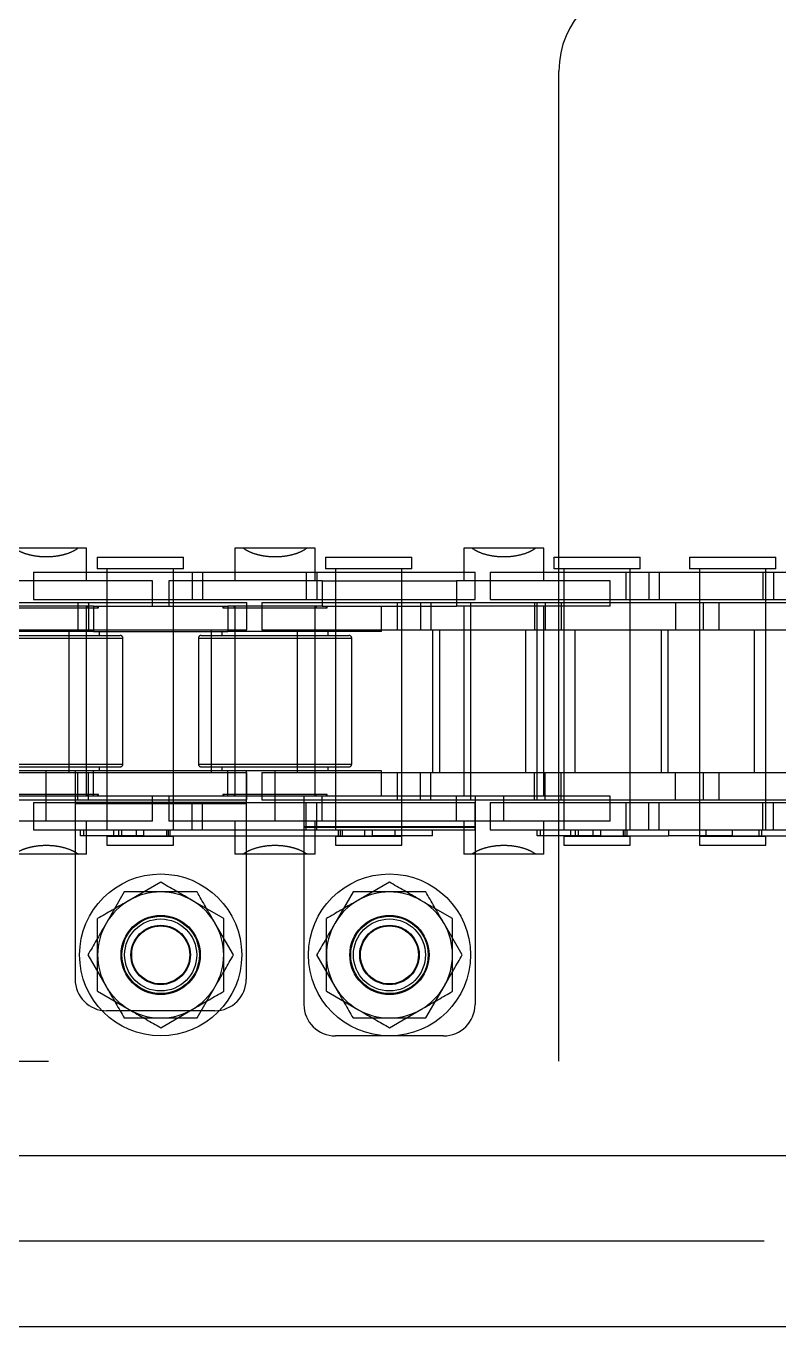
# Model space of a CAD drawing. Header units: metres. Extents: x 0 to 21025, y 0 to 14850.
# Drawn here: x 6261.4 to 6303.2, y 9046.6 to 9118.9 of the extents above; entities that cross this region are included whole.
import ezdxf

# ---------------------------------------------------------------- set-up
doc = ezdxf.new("R2010")
doc.units = ezdxf.units.M
doc.header["$LTSCALE"] = 25
doc.linetypes.add('HIDDEN2', pattern=[4.7625, 3.175, -1.5875])
doc.layers.add('SL4', color=4, linetype='Continuous')
doc.layers.add('ST1', color=7, linetype='HIDDEN2')

msp = doc.modelspace()

# ---------------------------------------------------------------- linework, layer by layer
at = {"layer": 'SL4'}
for p, q in [((5540.514, 9056.144), (6330.277, 9056.144)), ((6490.517, 9046.619), (5540.514, 9046.619))]:
    msp.add_line(p, q, dxfattribs=at)
at = {"layer": 'ST1'}
for p, q in [((6290.989, 9061.384), (6290.989, 9116.384)), ((6264.309, 9089.884), (6260.749, 9089.884)), ((6264.754, 9089.884), (6264.309, 9089.884)), ((6264.754, 9088.059), (6264.754, 9089.884)), ((6273.449, 9089.884), (6273.004, 9089.884)), ((6273.004, 9089.884), (6273.004, 9088.059)), ((6277.009, 9089.884), (6273.449, 9089.884)), ((6277.454, 9089.884), (6277.009, 9089.884)), ((6277.454, 9088.059), (6277.454, 9089.884)), ((6286.149, 9089.884), (6285.704, 9089.884)), ((6285.704, 9089.884), (6285.704, 9088.059)), ((6289.709, 9089.884), (6286.149, 9089.884)), ((6290.154, 9089.884), (6289.709, 9089.884)), ((6290.154, 9088.059), (6290.154, 9089.884)), ((6265.345, 9089.384), (6270.142, 9089.384)), ((6265.345, 9089.384), (6265.345, 9088.725)), ((6270.142, 9088.725), (6270.142, 9089.384)), ((6278.023, 9089.384), (6282.82, 9089.384)), ((6278.023, 9089.384), (6278.023, 9088.725)), ((6282.82, 9088.725), (6282.82, 9089.384)), ((6290.702, 9089.384), (6295.499, 9089.384)), ((6290.702, 9089.384), (6290.702, 9088.725)), ((6295.499, 9088.725), (6295.499, 9089.384)), ((6298.231, 9089.384), (6303.028, 9089.384)), ((6298.231, 9089.384), (6298.231, 9088.725)), ((6303.028, 9088.725), (6303.028, 9089.384)), ((6268.434, 9088.059), (6259.907, 9088.059)), ((6261.824, 9088.541), (6271.205, 9088.541)), ((6261.824, 9088.541), (6261.824, 9087.021)), ((6265.349, 9088.725), (6265.345, 9088.725)), ((6270.142, 9088.725), (6265.349, 9088.725)), ((6265.899, 9088.725), (6265.899, 9074.227)), ((6265.899, 9088.541), (6265.899, 9087.021)), ((6268.434, 9086.659), (6268.434, 9088.059)), ((6277.851, 9088.059), (6269.324, 9088.059)), ((6269.324, 9088.059), (6269.324, 9086.659)), ((6269.589, 9074.227), (6269.589, 9088.725)), ((6269.589, 9087.021), (6269.589, 9088.541)), ((6270.621, 9088.541), (6270.621, 9087.021)), ((6271.205, 9088.541), (6271.205, 9087.021)), ((6271.205, 9088.541), (6277.544, 9088.541)), ((6276.96, 9088.541), (6276.96, 9087.021)), ((6277.544, 9088.541), (6277.544, 9087.021)), ((6277.544, 9088.541), (6286.342, 9088.541)), ((6277.851, 9088.059), (6277.851, 9086.659)), ((6277.851, 9088.059), (6277.851, 9086.659)), ((6277.851, 9088.059), (6285.307, 9088.059)), ((6278.027, 9088.725), (6278.023, 9088.725)), ((6282.82, 9088.725), (6278.027, 9088.725)), ((6278.577, 9088.725), (6278.577, 9074.227)), ((6278.577, 9088.541), (6278.577, 9087.021)), ((6282.267, 9074.227), (6282.267, 9088.725)), ((6282.267, 9087.021), (6282.267, 9088.541)), ((6285.307, 9088.059), (6285.307, 9086.659)), ((6293.834, 9088.059), (6285.307, 9088.059)), ((6285.307, 9088.059), (6285.307, 9086.659)), ((6286.342, 9087.021), (6286.342, 9088.541)), ((6287.18, 9088.541), (6294.709, 9088.541)), ((6287.18, 9088.541), (6287.18, 9087.021)), ((6290.706, 9088.725), (6290.702, 9088.725)), ((6295.499, 9088.725), (6290.706, 9088.725)), ((6291.255, 9088.725), (6291.255, 9074.227)), ((6291.255, 9088.541), (6291.255, 9087.021)), ((6293.834, 9086.659), (6293.834, 9088.059)), ((6294.709, 9088.541), (6303.804, 9088.541)), ((6294.709, 9088.541), (6294.709, 9087.021)), ((6294.945, 9074.227), (6294.945, 9088.725)), ((6294.945, 9087.021), (6294.945, 9088.541)), ((6295.978, 9088.541), (6295.978, 9087.021)), ((6296.562, 9088.541), (6296.562, 9087.021)), ((6303.028, 9088.725), (6298.231, 9088.725)), ((6298.784, 9088.725), (6298.784, 9074.227)), ((6298.784, 9088.541), (6298.784, 9087.021)), ((6302.317, 9088.541), (6302.317, 9087.021)), ((6302.474, 9074.227), (6302.474, 9088.725)), ((6302.474, 9087.021), (6302.474, 9088.541)), ((6302.901, 9088.541), (6302.901, 9087.021)), ((6258.527, 9086.869), (6264.866, 9086.869)), ((6265.151, 9086.659), (6259.907, 9086.659)), ((6261.824, 9087.021), (6271.205, 9087.021)), ((6264.282, 9086.869), (6264.282, 9085.349)), ((6264.754, 9076.109), (6264.754, 9086.659)), ((6264.754, 9086.57), (6264.843, 9086.659)), ((6264.866, 9086.869), (6264.866, 9085.349)), ((6264.866, 9086.869), (6273.664, 9086.869)), ((6265.151, 9086.659), (6265.151, 9085.259)), ((6265.151, 9086.659), (6265.151, 9085.259)), ((6265.151, 9086.659), (6272.607, 9086.659)), ((6265.422, 9086.57), (6265.333, 9086.659)), ((6265.422, 9086.57), (6265.422, 9086.659)), ((6265.899, 9086.869), (6265.899, 9085.349)), ((6269.589, 9085.349), (6269.589, 9086.869)), ((6271.205, 9087.021), (6277.544, 9087.021)), ((6272.426, 9086.659), (6272.337, 9086.57)), ((6272.337, 9086.659), (6272.337, 9086.57)), ((6277.851, 9086.659), (6272.607, 9086.659)), ((6272.607, 9086.659), (6272.607, 9085.259)), ((6272.607, 9086.659), (6272.607, 9085.259)), ((6272.915, 9086.659), (6273.004, 9086.57)), ((6273.004, 9086.659), (6273.004, 9076.109)), ((6273.664, 9085.349), (6273.664, 9086.869)), ((6274.502, 9086.869), (6282.009, 9086.869)), ((6274.502, 9086.869), (6274.502, 9085.349)), ((6277.454, 9076.109), (6277.454, 9086.659)), ((6277.454, 9086.57), (6277.543, 9086.659)), ((6277.544, 9087.021), (6286.342, 9087.021)), ((6277.851, 9086.659), (6285.307, 9086.659)), ((6278.122, 9086.57), (6278.033, 9086.659)), ((6278.122, 9086.57), (6278.122, 9086.659)), ((6278.577, 9086.869), (6278.577, 9085.349)), ((6281.134, 9085.259), (6281.134, 9086.659)), ((6282.009, 9086.869), (6291.104, 9086.869)), ((6282.009, 9086.869), (6282.009, 9085.349)), ((6282.267, 9085.349), (6282.267, 9086.869)), ((6283.299, 9086.869), (6283.299, 9085.349)), ((6283.884, 9086.869), (6283.884, 9085.349)), ((6293.834, 9086.659), (6285.307, 9086.659)), ((6285.704, 9086.659), (6285.704, 9076.109)), ((6286.084, 9086.869), (6286.084, 9085.349)), ((6287.18, 9087.021), (6294.709, 9087.021)), ((6289.638, 9086.869), (6289.638, 9085.349)), ((6289.774, 9085.349), (6289.774, 9086.869)), ((6290.154, 9076.109), (6290.154, 9086.659)), ((6290.223, 9086.869), (6290.223, 9085.349)), ((6291.104, 9086.869), (6291.104, 9085.349)), ((6291.104, 9086.869), (6297.454, 9086.869)), ((6291.255, 9086.869), (6291.255, 9085.349)), ((6294.709, 9087.021), (6303.804, 9087.021)), ((6294.945, 9085.349), (6294.945, 9086.869)), ((6297.454, 9086.869), (6297.454, 9085.349)), ((6297.454, 9086.869), (6306.549, 9086.869)), ((6298.784, 9086.869), (6298.784, 9085.349)), ((6299.02, 9085.349), (6299.02, 9086.869)), ((6299.858, 9086.869), (6299.858, 9085.349)), ((6302.474, 9085.349), (6302.474, 9086.869)), ((6259.637, 9086.57), (6265.422, 9086.57)), ((6264.754, 9076.198), (6264.754, 9086.57)), ((6272.337, 9086.57), (6278.122, 9086.57)), ((6273.004, 9086.57), (6273.004, 9076.198)), ((6277.454, 9076.198), (6277.454, 9086.57)), ((6265.151, 9085.259), (6256.624, 9085.259)), ((6258.527, 9085.349), (6264.866, 9085.349)), ((6263.784, 9085.349), (6263.784, 9077.419)), ((6264.866, 9085.349), (6273.664, 9085.349)), ((6265.151, 9085.259), (6272.607, 9085.259)), ((6265.484, 9085.034), (6265.484, 9085.259)), ((6265.899, 9085.349), (6265.899, 9077.419)), ((6269.589, 9077.419), (6269.589, 9085.349)), ((6271.704, 9077.419), (6271.704, 9085.349)), ((6272.274, 9085.259), (6272.274, 9085.034)), ((6281.134, 9085.259), (6272.607, 9085.259)), ((6274.502, 9085.349), (6282.009, 9085.349)), ((6276.462, 9085.349), (6276.462, 9077.419)), ((6278.184, 9085.034), (6278.184, 9085.259)), ((6278.577, 9085.349), (6278.577, 9077.419)), ((6282.009, 9085.349), (6291.104, 9085.349)), ((6282.267, 9077.419), (6282.267, 9085.349)), ((6283.969, 9085.349), (6283.969, 9077.419)), ((6284.382, 9077.419), (6284.382, 9085.349)), ((6286.084, 9085.349), (6286.084, 9077.419)), ((6289.14, 9085.349), (6289.14, 9077.419)), ((6289.774, 9077.419), (6289.774, 9085.349)), ((6291.104, 9085.349), (6297.454, 9085.349)), ((6291.255, 9085.349), (6291.255, 9077.419)), ((6291.889, 9077.419), (6291.889, 9085.349)), ((6294.945, 9077.419), (6294.945, 9085.349)), ((6296.669, 9085.349), (6296.669, 9077.419)), ((6297.06, 9077.419), (6297.06, 9085.349)), ((6297.454, 9085.349), (6306.549, 9085.349)), ((6298.784, 9085.349), (6298.784, 9077.419)), ((6301.818, 9085.349), (6301.818, 9077.419)), ((6302.474, 9077.419), (6302.474, 9085.349)), ((6258.274, 9084.879), (6266.737, 9084.879)), ((6258.429, 9085.034), (6266.629, 9085.034)), ((6266.784, 9077.888), (6266.784, 9084.879)), ((6270.974, 9084.879), (6279.437, 9084.879)), ((6270.974, 9084.879), (6270.974, 9077.888)), ((6271.129, 9085.034), (6279.329, 9085.034)), ((6279.484, 9077.888), (6279.484, 9084.879)), ((6262.529, 9077.509), (6256.624, 9077.509)), ((6258.274, 9077.888), (6266.737, 9077.888)), ((6258.429, 9077.733), (6266.629, 9077.733)), ((6258.527, 9077.419), (6264.866, 9077.419)), ((6262.529, 9076.109), (6262.529, 9077.509)), ((6264.129, 9077.509), (6262.529, 9077.509)), ((6273.629, 9077.509), (6264.129, 9077.509)), ((6264.129, 9077.509), (6264.129, 9075.759)), ((6264.282, 9075.899), (6264.282, 9077.419)), ((6264.866, 9075.899), (6264.866, 9077.419)), ((6264.866, 9077.419), (6273.664, 9077.419)), ((6265.151, 9076.109), (6265.151, 9077.509)), ((6265.484, 9077.509), (6265.484, 9077.733)), ((6265.899, 9077.419), (6265.899, 9075.899)), ((6269.589, 9075.899), (6269.589, 9077.419)), ((6270.974, 9077.888), (6279.437, 9077.888)), ((6271.129, 9077.733), (6279.329, 9077.733)), ((6272.274, 9077.733), (6272.274, 9077.509)), ((6272.607, 9076.109), (6272.607, 9077.509)), ((6273.629, 9077.509), (6273.629, 9075.759)), ((6275.229, 9077.509), (6273.629, 9077.509)), ((6273.664, 9075.899), (6273.664, 9077.419)), ((6274.502, 9077.419), (6282.009, 9077.419)), ((6274.502, 9077.419), (6274.502, 9075.899)), ((6275.229, 9076.109), (6275.229, 9077.509)), ((6281.134, 9077.509), (6275.229, 9077.509)), ((6278.184, 9077.509), (6278.184, 9077.733)), ((6278.577, 9077.419), (6278.577, 9075.899)), ((6281.134, 9076.109), (6281.134, 9077.509)), ((6282.009, 9077.419), (6291.104, 9077.419)), ((6282.009, 9077.419), (6282.009, 9075.899)), ((6282.267, 9075.899), (6282.267, 9077.419)), ((6283.299, 9075.899), (6283.299, 9077.419)), ((6283.884, 9075.899), (6283.884, 9077.419)), ((6286.084, 9077.419), (6286.084, 9075.899)), ((6289.638, 9075.899), (6289.638, 9077.419)), ((6289.774, 9075.899), (6289.774, 9077.419)), ((6290.223, 9075.899), (6290.223, 9077.419)), ((6291.104, 9075.899), (6291.104, 9077.419)), ((6291.104, 9077.419), (6297.454, 9077.419)), ((6291.255, 9077.419), (6291.255, 9075.899)), ((6294.945, 9075.899), (6294.945, 9077.419)), ((6297.454, 9075.899), (6297.454, 9077.419)), ((6297.454, 9077.419), (6306.549, 9077.419)), ((6298.784, 9077.419), (6298.784, 9075.899)), ((6299.02, 9075.899), (6299.02, 9077.419)), ((6299.858, 9077.419), (6299.858, 9075.899)), ((6302.474, 9075.899), (6302.474, 9077.419)), ((6258.527, 9075.899), (6264.866, 9075.899)), ((6265.422, 9076.198), (6259.637, 9076.198)), ((6262.529, 9076.109), (6260.929, 9076.109)), ((6262.529, 9074.709), (6262.529, 9076.109)), ((6264.129, 9076.109), (6262.529, 9076.109)), ((6273.629, 9076.109), (6264.129, 9076.109)), ((6264.843, 9076.109), (6264.754, 9076.198)), ((6264.866, 9075.899), (6273.664, 9075.899)), ((6265.333, 9076.109), (6265.422, 9076.198)), ((6265.422, 9076.109), (6265.422, 9076.198)), ((6268.434, 9074.709), (6268.434, 9076.109)), ((6269.324, 9076.109), (6269.324, 9074.709)), ((6278.122, 9076.198), (6272.337, 9076.198)), ((6272.337, 9076.198), (6272.337, 9076.109)), ((6272.337, 9076.198), (6272.426, 9076.109)), ((6273.004, 9076.198), (6272.915, 9076.109)), ((6275.229, 9076.109), (6273.629, 9076.109)), ((6274.502, 9075.899), (6282.009, 9075.899)), ((6275.229, 9074.709), (6275.229, 9076.109)), ((6276.829, 9076.109), (6275.229, 9076.109)), ((6286.329, 9076.109), (6276.829, 9076.109)), ((6276.829, 9076.109), (6276.829, 9074.359)), ((6277.543, 9076.109), (6277.454, 9076.198)), ((6277.851, 9074.709), (6277.851, 9076.109)), ((6278.033, 9076.109), (6278.122, 9076.198)), ((6278.122, 9076.109), (6278.122, 9076.198)), ((6282.009, 9075.899), (6291.104, 9075.899)), ((6285.307, 9074.709), (6285.307, 9076.109)), ((6286.329, 9076.109), (6286.329, 9074.359)), ((6287.929, 9076.109), (6286.329, 9076.109)), ((6287.929, 9074.709), (6287.929, 9076.109)), ((6293.834, 9076.109), (6287.929, 9076.109)), ((6291.104, 9075.899), (6297.454, 9075.899)), ((6293.834, 9074.709), (6293.834, 9076.109)), ((6297.454, 9075.899), (6306.549, 9075.899)), ((6261.824, 9075.747), (6271.205, 9075.747)), ((6261.824, 9075.747), (6261.824, 9074.227)), ((6273.629, 9075.759), (6264.129, 9075.759)), ((6264.129, 9075.759), (6264.129, 9065.934)), ((6273.629, 9075.671), (6264.129, 9075.671)), ((6265.899, 9075.747), (6265.899, 9074.227)), ((6269.589, 9074.227), (6269.589, 9075.747)), ((6270.621, 9074.227), (6270.621, 9075.747)), ((6271.205, 9074.227), (6271.205, 9075.747)), ((6271.205, 9075.747), (6277.544, 9075.747)), ((6273.629, 9075.759), (6273.629, 9065.934)), ((6276.96, 9074.227), (6276.96, 9075.747)), ((6277.544, 9074.227), (6277.544, 9075.747)), ((6277.544, 9075.747), (6286.342, 9075.747)), ((6278.577, 9075.747), (6278.577, 9074.227)), ((6282.267, 9073.894), (6282.267, 9075.747)), ((6286.342, 9074.227), (6286.342, 9075.747)), ((6287.18, 9075.747), (6294.709, 9075.747)), ((6287.18, 9075.747), (6287.18, 9074.227)), ((6291.255, 9075.747), (6291.255, 9074.227)), ((6294.709, 9075.747), (6303.804, 9075.747)), ((6294.709, 9075.747), (6294.709, 9074.227)), ((6294.945, 9074.227), (6294.945, 9075.747)), ((6295.978, 9074.227), (6295.978, 9075.747)), ((6296.562, 9074.227), (6296.562, 9075.747)), ((6298.784, 9075.747), (6298.784, 9073.894)), ((6302.317, 9074.227), (6302.317, 9075.747)), ((6302.474, 9074.227), (6302.474, 9075.747)), ((6302.901, 9074.227), (6302.901, 9075.747)), ((6262.529, 9074.709), (6260.929, 9074.709)), ((6268.434, 9074.709), (6262.529, 9074.709)), ((6264.754, 9072.884), (6264.754, 9074.709)), ((6275.229, 9074.709), (6269.324, 9074.709)), ((6273.004, 9074.709), (6273.004, 9072.884)), ((6276.829, 9074.709), (6275.229, 9074.709)), ((6286.329, 9074.709), (6276.829, 9074.709)), ((6286.329, 9074.396), (6276.829, 9074.396)), ((6286.329, 9074.359), (6276.829, 9074.359)), ((6276.829, 9074.359), (6276.829, 9064.534)), ((6277.454, 9072.884), (6277.454, 9074.709)), ((6285.704, 9074.709), (6285.704, 9072.884)), ((6287.929, 9074.709), (6286.329, 9074.709)), ((6286.329, 9074.359), (6286.329, 9064.534)), ((6293.834, 9074.709), (6287.929, 9074.709)), ((6290.154, 9072.884), (6290.154, 9074.709)), ((6261.824, 9074.227), (6271.205, 9074.227)), ((6264.432, 9073.894), (6264.432, 9074.227)), ((6264.605, 9073.894), (6264.432, 9073.894)), ((6264.605, 9073.894), (6264.605, 9074.227)), ((6267.951, 9073.894), (6264.605, 9073.894)), ((6269.589, 9073.858), (6265.899, 9073.858)), ((6265.899, 9073.858), (6265.899, 9073.384)), ((6266.268, 9074.227), (6266.268, 9073.858)), ((6266.552, 9073.894), (6266.552, 9074.227)), ((6266.725, 9073.894), (6266.725, 9074.227)), ((6267.536, 9073.894), (6267.536, 9074.227)), ((6267.951, 9073.894), (6267.951, 9074.227)), ((6267.951, 9073.894), (6280.63, 9073.894)), ((6269.22, 9073.858), (6269.22, 9074.227)), ((6269.308, 9073.894), (6269.308, 9074.227)), ((6269.412, 9073.894), (6269.412, 9074.227)), ((6269.589, 9073.384), (6269.589, 9073.858)), ((6271.205, 9074.227), (6277.544, 9074.227)), ((6277.544, 9074.227), (6286.342, 9074.227)), ((6282.267, 9073.858), (6278.577, 9073.858)), ((6278.577, 9073.858), (6278.577, 9073.384)), ((6278.754, 9073.894), (6278.754, 9074.227)), ((6278.857, 9073.894), (6278.857, 9074.227)), ((6278.946, 9074.227), (6278.946, 9073.858)), ((6280.214, 9073.894), (6280.214, 9074.227)), ((6280.63, 9073.894), (6280.63, 9074.227)), ((6283.974, 9073.894), (6280.63, 9073.894)), ((6281.898, 9073.858), (6281.898, 9074.227)), ((6282.267, 9073.384), (6282.267, 9073.858)), ((6283.974, 9073.894), (6283.974, 9074.227)), ((6287.18, 9074.227), (6294.709, 9074.227)), ((6289.789, 9073.894), (6289.789, 9074.227)), ((6289.961, 9073.894), (6289.789, 9073.894)), ((6289.961, 9073.894), (6289.961, 9074.227)), ((6293.308, 9073.894), (6289.961, 9073.894)), ((6294.945, 9073.858), (6291.255, 9073.858)), ((6291.255, 9073.858), (6291.255, 9073.384)), ((6291.624, 9074.227), (6291.624, 9073.858)), ((6291.909, 9073.894), (6291.909, 9074.227)), ((6292.081, 9073.894), (6292.081, 9074.227)), ((6292.892, 9073.894), (6292.892, 9074.227)), ((6293.308, 9073.894), (6293.308, 9074.227)), ((6293.308, 9073.894), (6297.077, 9073.894)), ((6294.576, 9073.858), (6294.576, 9074.227)), ((6294.665, 9073.894), (6294.665, 9074.227)), ((6294.709, 9074.227), (6303.804, 9074.227)), ((6294.768, 9073.894), (6294.768, 9074.227)), ((6294.945, 9073.384), (6294.945, 9073.858)), ((6297.077, 9074.227), (6297.077, 9073.894)), ((6300.629, 9073.894), (6297.077, 9073.894)), ((6302.474, 9073.858), (6298.784, 9073.858)), ((6298.784, 9073.858), (6298.784, 9073.384)), ((6299.153, 9074.227), (6299.153, 9073.858)), ((6300.629, 9073.894), (6300.629, 9074.227)), ((6300.629, 9073.894), (6313.329, 9073.894)), ((6302.105, 9073.858), (6302.105, 9074.227)), ((6302.248, 9073.894), (6302.248, 9074.227)), ((6302.474, 9073.384), (6302.474, 9073.858)), ((6264.309, 9072.884), (6260.749, 9072.884)), ((6264.754, 9072.884), (6264.309, 9072.884)), ((6265.899, 9073.384), (6269.589, 9073.384)), ((6273.449, 9072.884), (6273.004, 9072.884)), ((6277.009, 9072.884), (6273.449, 9072.884)), ((6277.454, 9072.884), (6277.009, 9072.884)), ((6278.577, 9073.384), (6282.267, 9073.384)), ((6286.149, 9072.884), (6285.704, 9072.884)), ((6289.709, 9072.884), (6286.149, 9072.884)), ((6290.154, 9072.884), (6289.709, 9072.884)), ((6291.255, 9073.384), (6294.945, 9073.384)), ((6298.784, 9073.384), (6302.474, 9073.384)), ((6266.858, 9070.784), (6265.848, 9069.034)), ((6268.879, 9071.325), (6267.129, 9070.315)), ((6279.558, 9070.784), (6278.548, 9069.034)), ((6281.579, 9071.325), (6279.829, 9070.315)), ((6272.379, 9069.304), (6270.629, 9070.315)), ((6285.079, 9069.304), (6283.329, 9070.315)), ((6272.921, 9067.284), (6271.91, 9069.034)), ((6285.621, 9067.284), (6284.61, 9069.034)), ((6264.838, 9067.284), (6265.848, 9065.534)), ((6277.538, 9067.284), (6278.548, 9065.534)), ((6265.379, 9065.263), (6267.129, 9064.252)), ((6270.9, 9063.784), (6271.91, 9065.534)), ((6278.079, 9065.263), (6279.829, 9064.252)), ((6283.6, 9063.784), (6284.61, 9065.534)), ((6268.879, 9063.242), (6270.629, 9064.252)), ((6281.579, 9063.242), (6283.329, 9064.252)), ((6271.879, 9064.184), (6265.879, 9064.184)), ((6284.579, 9062.784), (6278.579, 9062.784)), ((6183.269, 9061.384), (6290.989, 9061.384)), ((5540.514, 9056.144), (6330.277, 9056.144)), ((6540.514, 9051.381), (5540.514, 9051.381))]:
    msp.add_line(p, q, dxfattribs=at)
for centre, radius in [((6268.879, 9067.284), 4.5), ((6281.579, 9067.284), 4.5), ((6268.879, 9067.284), 2.2), ((6268.879, 9067.284), 2.15), ((6268.879, 9067.284), 2), ((6281.579, 9067.284), 2.2), ((6281.579, 9067.284), 2.15), ((6281.579, 9067.284), 2), ((6268.879, 9067.284), 1.65), ((6268.879, 9067.284), 1.61), ((6281.579, 9067.284), 1.65), ((6281.579, 9067.284), 1.61)]:
    msp.add_circle(centre, radius, dxfattribs=at)
for centre, radius, start, end in [((6295.989, 9116.384), 5, 90, 180), ((6266.629, 9084.879), 0.155, 0, 89.99999), ((6271.129, 9084.879), 0.155, 90, 180), ((6279.329, 9084.879), 0.155, 0, 90), ((6266.629, 9077.888), 0.155, 270.00001, 0), ((6271.129, 9077.888), 0.155, 180, 270), ((6279.329, 9077.888), 0.155, 270, 360), ((6268.879, 9067.284), 3.5, 90, 150), ((6268.879, 9067.284), 3.5, 30, 90), ((6281.579, 9067.284), 3.5, 90, 150), ((6281.579, 9067.284), 3.5, 30, 90), ((6268.879, 9067.284), 3.5, 150, 210), ((6268.879, 9067.284), 3.5, 330, 30), ((6281.579, 9067.284), 3.5, 150, 210), ((6281.579, 9067.284), 3.5, 330, 30), ((6265.879, 9065.934), 1.75, 180, 270), ((6271.879, 9065.934), 1.75, 270, 0), ((6268.879, 9067.284), 3.5, 210, 270), ((6268.879, 9067.284), 3.5, 270, 330), ((6281.579, 9067.284), 3.5, 210, 270), ((6281.579, 9067.284), 3.5, 270, 330), ((6278.579, 9064.534), 1.75, 180, 270), ((6284.579, 9064.534), 1.75, 270, 0)]:
    msp.add_arc(centre, radius, start, end, dxfattribs=at)
for points, knots in [([(6264.309, 9089.884), (6264.198, 9089.812), (6263.979, 9089.67), (6263.539, 9089.513), (6263.05, 9089.413), (6262.529, 9089.379), (6262.009, 9089.413), (6261.52, 9089.513), (6261.08, 9089.67), (6260.861, 9089.812), (6260.749, 9089.884)], [0, 0, 0, 0, 0.130043, 0.255982, 0.379107, 0.5, 0.620893, 0.744018, 0.869957, 1, 1, 1, 1]), ([(6277.009, 9089.884), (6276.898, 9089.812), (6276.679, 9089.67), (6276.239, 9089.513), (6275.75, 9089.413), (6275.229, 9089.379), (6274.709, 9089.413), (6274.22, 9089.513), (6273.78, 9089.67), (6273.561, 9089.812), (6273.449, 9089.884)], [0, 0, 0, 0, 0.130043, 0.255982, 0.379107, 0.5, 0.620893, 0.744018, 0.869957, 1, 1, 1, 1]), ([(6289.709, 9089.884), (6289.598, 9089.812), (6289.379, 9089.67), (6288.939, 9089.513), (6288.45, 9089.413), (6287.929, 9089.379), (6287.409, 9089.413), (6286.92, 9089.513), (6286.48, 9089.67), (6286.261, 9089.812), (6286.149, 9089.884)], [0, 0, 0, 0, 0.130043, 0.255982, 0.379107, 0.5, 0.620893, 0.744018, 0.869957, 1, 1, 1, 1]), ([(6260.749, 9072.884), (6260.861, 9072.956), (6261.08, 9073.097), (6261.52, 9073.254), (6262.009, 9073.355), (6262.529, 9073.388), (6263.05, 9073.355), (6263.539, 9073.254), (6263.979, 9073.097), (6264.198, 9072.956), (6264.309, 9072.884)], [0, 0, 0, 0, 0.130043, 0.255982, 0.379107, 0.5, 0.620893, 0.744018, 0.869957, 1, 1, 1, 1]), ([(6273.449, 9072.884), (6273.561, 9072.956), (6273.78, 9073.097), (6274.22, 9073.254), (6274.709, 9073.355), (6275.229, 9073.388), (6275.75, 9073.355), (6276.239, 9073.254), (6276.679, 9073.097), (6276.898, 9072.956), (6277.009, 9072.884)], [0, 0, 0, 0, 0.130043, 0.255982, 0.379107, 0.5, 0.620893, 0.744018, 0.869957, 1, 1, 1, 1]), ([(6286.149, 9072.884), (6286.261, 9072.956), (6286.48, 9073.097), (6286.92, 9073.254), (6287.409, 9073.355), (6287.929, 9073.388), (6288.45, 9073.355), (6288.939, 9073.254), (6289.379, 9073.097), (6289.598, 9072.956), (6289.709, 9072.884)], [0, 0, 0, 0, 0.130043, 0.255982, 0.379107, 0.5, 0.620893, 0.744018, 0.869957, 1, 1, 1, 1]), ([(6268.879, 9070.784), (6268.727, 9070.784), (6268.044, 9070.784), (6267.377, 9070.784), (6266.858, 9070.784)], [0, 0, 0, 0, 0.221869, 1, 1, 1, 1]), ([(6270.629, 9070.315), (6270.588, 9070.339), (6269.997, 9070.68), (6269.418, 9071.014), (6268.879, 9071.325)], [0, 0, 0, 0, 0.070174, 1, 1, 1, 1]), ([(6270.9, 9070.784), (6270.769, 9070.784), (6270.112, 9070.784), (6269.428, 9070.784), (6268.879, 9070.784)], [0, 0, 0, 0, 0.198275, 1, 1, 1, 1]), ([(6271.91, 9069.034), (6271.886, 9069.075), (6271.545, 9069.666), (6271.211, 9070.245), (6270.9, 9070.784)], [0, 0, 0, 0, 0.070174, 1, 1, 1, 1]), ([(6281.579, 9070.784), (6281.427, 9070.784), (6280.744, 9070.784), (6280.077, 9070.784), (6279.558, 9070.784)], [0, 0, 0, 0, 0.221869, 1, 1, 1, 1]), ([(6283.329, 9070.315), (6283.288, 9070.339), (6282.697, 9070.68), (6282.118, 9071.014), (6281.579, 9071.325)], [0, 0, 0, 0, 0.070174, 1, 1, 1, 1]), ([(6283.6, 9070.784), (6283.469, 9070.784), (6282.812, 9070.784), (6282.128, 9070.784), (6281.579, 9070.784)], [0, 0, 0, 0, 0.198275, 1, 1, 1, 1]), ([(6284.61, 9069.034), (6284.586, 9069.075), (6284.245, 9069.666), (6283.911, 9070.245), (6283.6, 9070.784)], [0, 0, 0, 0, 0.070174, 1, 1, 1, 1]), ([(6267.129, 9070.315), (6267.088, 9070.291), (6266.497, 9069.95), (6265.918, 9069.615), (6265.379, 9069.304)], [0, 0, 0, 0, 0.070174, 1, 1, 1, 1]), ([(6279.829, 9070.315), (6279.788, 9070.291), (6279.197, 9069.95), (6278.618, 9069.615), (6278.079, 9069.304)], [0, 0, 0, 0, 0.070174, 1, 1, 1, 1]), ([(6265.379, 9067.284), (6265.379, 9067.467), (6265.379, 9068.151), (6265.379, 9068.817), (6265.379, 9069.304)], [0, 0, 0, 0, 0.268634, 1, 1, 1, 1]), ([(6272.379, 9067.284), (6272.379, 9067.467), (6272.379, 9068.151), (6272.379, 9068.817), (6272.379, 9069.304)], [0, 0, 0, 0, 0.268634, 1, 1, 1, 1]), ([(6278.079, 9067.284), (6278.079, 9067.467), (6278.079, 9068.151), (6278.079, 9068.817), (6278.079, 9069.304)], [0, 0, 0, 0, 0.268634, 1, 1, 1, 1]), ([(6285.079, 9067.284), (6285.079, 9067.467), (6285.079, 9068.151), (6285.079, 9068.817), (6285.079, 9069.304)], [0, 0, 0, 0, 0.268634, 1, 1, 1, 1]), ([(6265.848, 9069.034), (6265.824, 9068.992), (6265.483, 9068.401), (6265.149, 9067.822), (6264.838, 9067.284)], [0, 0, 0, 0, 0.070174, 1, 1, 1, 1]), ([(6278.548, 9069.034), (6278.524, 9068.992), (6278.183, 9068.401), (6277.849, 9067.822), (6277.538, 9067.284)], [0, 0, 0, 0, 0.070174, 1, 1, 1, 1]), ([(6265.379, 9065.263), (6265.379, 9065.432), (6265.379, 9066.091), (6265.379, 9066.775), (6265.379, 9067.284)], [0, 0, 0, 0, 0.257551, 1, 1, 1, 1]), ([(6271.91, 9065.534), (6271.934, 9065.575), (6272.275, 9066.166), (6272.61, 9066.745), (6272.921, 9067.284)], [0, 0, 0, 0, 0.070174, 1, 1, 1, 1]), ([(6272.379, 9065.263), (6272.379, 9065.432), (6272.379, 9066.091), (6272.379, 9066.775), (6272.379, 9067.284)], [0, 0, 0, 0, 0.257551, 1, 1, 1, 1]), ([(6278.079, 9065.263), (6278.079, 9065.432), (6278.079, 9066.091), (6278.079, 9066.775), (6278.079, 9067.284)], [0, 0, 0, 0, 0.257551, 1, 1, 1, 1]), ([(6284.61, 9065.534), (6284.634, 9065.575), (6284.975, 9066.166), (6285.31, 9066.745), (6285.621, 9067.284)], [0, 0, 0, 0, 0.070174, 1, 1, 1, 1]), ([(6285.079, 9065.263), (6285.079, 9065.432), (6285.079, 9066.091), (6285.079, 9066.775), (6285.079, 9067.284)], [0, 0, 0, 0, 0.257551, 1, 1, 1, 1]), ([(6265.848, 9065.534), (6265.872, 9065.492), (6266.213, 9064.901), (6266.548, 9064.322), (6266.858, 9063.784)], [0, 0, 0, 0, 0.070174, 1, 1, 1, 1]), ([(6270.629, 9064.252), (6270.671, 9064.276), (6271.262, 9064.618), (6271.841, 9064.952), (6272.379, 9065.263)], [0, 0, 0, 0, 0.0701742, 1, 1, 1, 1]), ([(6278.548, 9065.534), (6278.572, 9065.492), (6278.913, 9064.901), (6279.248, 9064.322), (6279.558, 9063.784)], [0, 0, 0, 0, 0.070174, 1, 1, 1, 1]), ([(6283.329, 9064.252), (6283.371, 9064.276), (6283.962, 9064.618), (6284.541, 9064.952), (6285.079, 9065.263)], [0, 0, 0, 0, 0.0701742, 1, 1, 1, 1]), ([(6267.129, 9064.252), (6267.171, 9064.229), (6267.762, 9063.887), (6268.341, 9063.553), (6268.879, 9063.242)], [0, 0, 0, 0, 0.070174, 1, 1, 1, 1]), ([(6279.829, 9064.252), (6279.871, 9064.229), (6280.462, 9063.887), (6281.041, 9063.553), (6281.579, 9063.242)], [0, 0, 0, 0, 0.070174, 1, 1, 1, 1]), ([(6266.858, 9063.784), (6267.377, 9063.784), (6268.044, 9063.784), (6268.727, 9063.784), (6268.879, 9063.784)], [0, 0, 0, 0, 0.778131, 1, 1, 1, 1]), ([(6268.879, 9063.784), (6269.428, 9063.784), (6270.112, 9063.784), (6270.769, 9063.784), (6270.9, 9063.784)], [0, 0, 0, 0, 0.801725, 1, 1, 1, 1]), ([(6279.558, 9063.784), (6280.077, 9063.784), (6280.744, 9063.784), (6281.427, 9063.784), (6281.579, 9063.784)], [0, 0, 0, 0, 0.778131, 1, 1, 1, 1]), ([(6281.579, 9063.784), (6282.128, 9063.784), (6282.812, 9063.784), (6283.469, 9063.784), (6283.6, 9063.784)], [0, 0, 0, 0, 0.801725, 1, 1, 1, 1])]:
    msp.add_open_spline(points, degree=3, knots=knots, dxfattribs=at)

doc.saveas('drawing.dxf')
